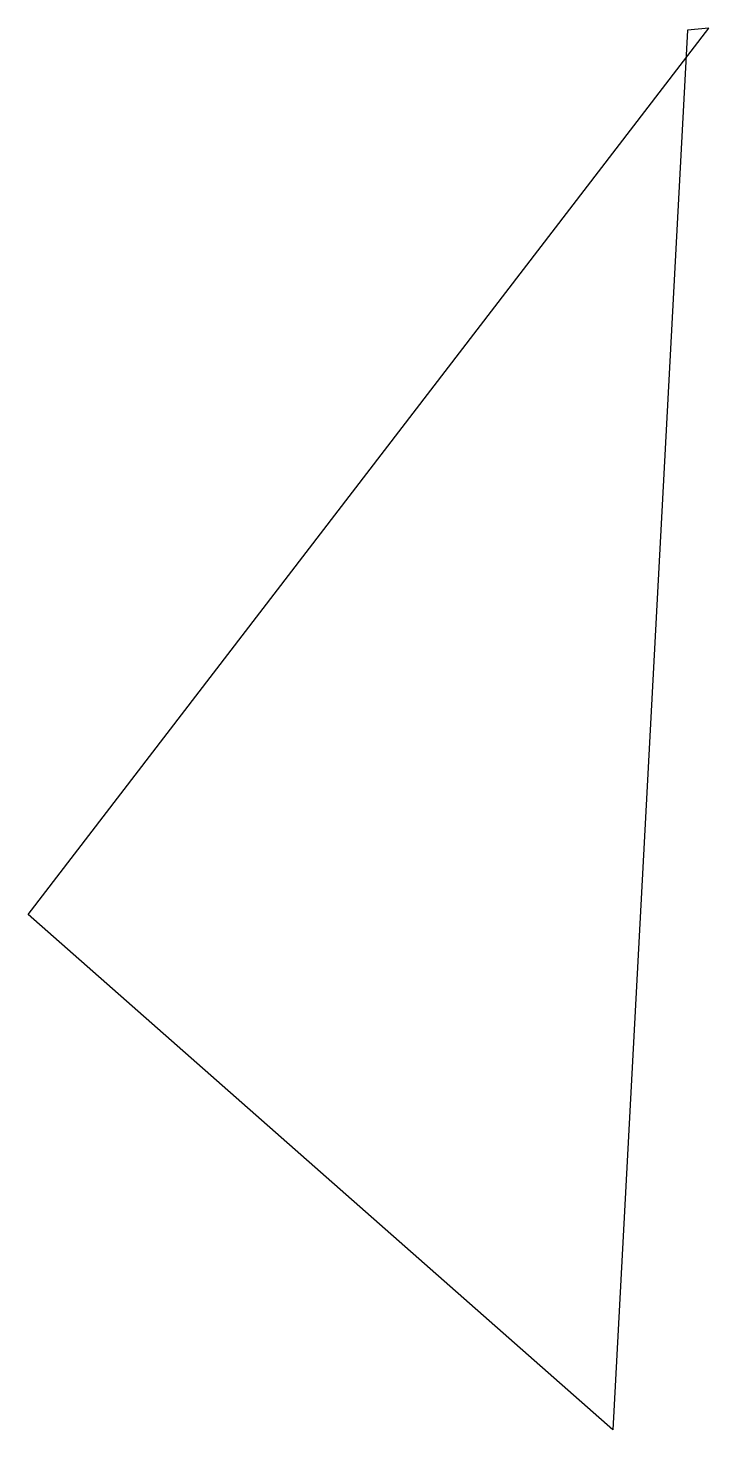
# Model space of a CAD drawing. Header units: millimetres. Extents: x 69.1 to 105.6, y -67.5 to 7.8.
import ezdxf

# ---------------------------------------------------------------- set-up
doc = ezdxf.new("R2010")
doc.units = ezdxf.units.MM

msp = doc.modelspace()

# ---------------------------------------------------------------- linework, layer by layer
for p, q in [((69.089, -39.8), (105.637, 7.816)), ((104.477, 7.695), (100.485, -67.494)), ((105.637, 7.816), (104.477, 7.695)), ((100.485, -67.494), (69.089, -39.8))]:
    msp.add_line(p, q)

doc.saveas('drawing.dxf')
